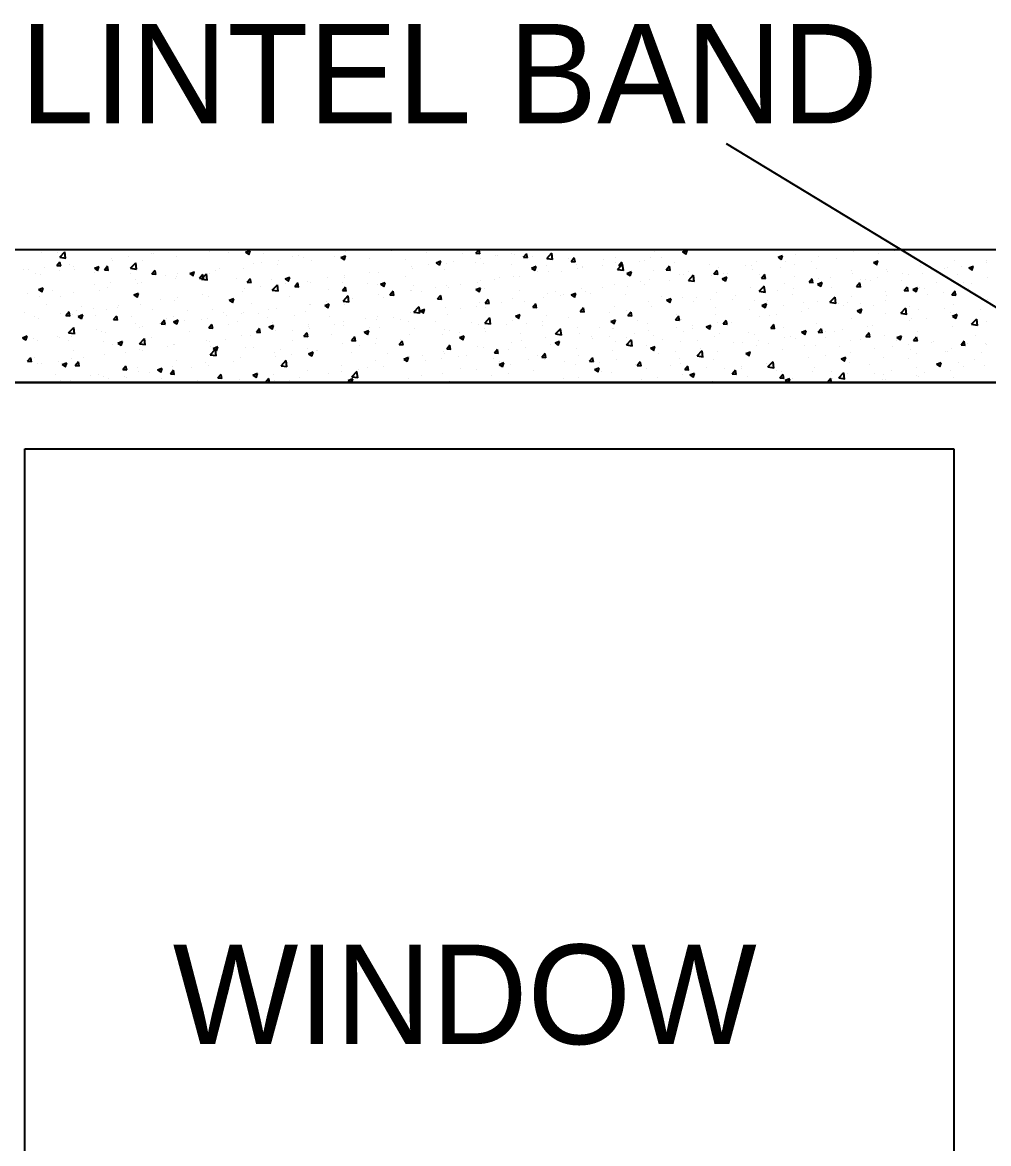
# Model space of a CAD drawing. Header units: metres. Extents: x 2267204 to 2267561, y 3771 to 3959.
# Drawn here: x 2267522.144 to 2267523.833, y 3935.116 to 3937.075 of the extents above; entities that cross this region are included whole.
import ezdxf

# ---------------------------------------------------------------- set-up
doc = ezdxf.new("R2010")
doc.units = ezdxf.units.M
doc.header["$LTSCALE"] = 3.5
doc.header["$MEASUREMENT"] = 0
doc.layers.get('0').update_dxf_attribs({"linetype": 'CONTINUOUS'})
doc.styles.add('Romantic', font='GOTHIC.TTF')

# ---------------------------------------------------------------- blocks, each defined once
blk = doc.blocks.new('A$C267C1C9C')
for p, q in [((4931.774, 2395.984), (4952.095, 2383.647)), ((4996.479, 2388.671), (4834.478, 2388.671)), ((4884.63, 2388.481), (4884.63, 2388.481)), ((4885.788, 2388.497), (4885.788, 2388.497)), ((4885.919, 2388.168), (4886.275, 2388.538)), ((4886.321, 2388.087), (4886.271, 2388.52)), ((4892.209, 2388.408), (4892.209, 2388.408)), ((4892.363, 2388.443), (4892.363, 2388.443)), ((4895.059, 2388.611), (4895.059, 2388.611)), ((4896.248, 2388.531), (4896.248, 2388.531)), ((4897.496, 2388.508), (4897.496, 2388.508)), ((4898.695, 2388.509), (4899.015, 2388.632)), ((4898.695, 2388.509), (4898.922, 2388.356)), ((4898.918, 2388.333), (4899.011, 2388.609)), ((4899.934, 2388.405), (4899.934, 2388.405)), ((4904.605, 2388.639), (4904.605, 2388.639)), ((4905.558, 2388.538), (4905.558, 2388.538)), ((4907.932, 2388.631), (4907.932, 2388.631)), ((4908.722, 2388.606), (4908.722, 2388.606)), ((4911.159, 2388.503), (4911.159, 2388.503)), ((4913.597, 2388.4), (4913.597, 2388.4)), ((4914.555, 2388.442), (4914.747, 2388.671)), ((4914.555, 2388.442), (4914.828, 2388.418)), ((4914.824, 2388.396), (4914.773, 2388.671)), ((4917.013, 2388.403), (4917.013, 2388.403)), ((4917.206, 2388.359), (4917.206, 2388.359)), ((4917.83, 2388.155), (4918.05, 2388.418)), ((4918.099, 2388.109), (4918.046, 2388.395)), ((4918.743, 2388.631), (4918.743, 2388.631)), ((4919.428, 2388.081), (4919.783, 2388.451)), ((4919.83, 2388), (4919.779, 2388.434)), ((4920.395, 2388.657), (4920.395, 2388.657)), ((4926.815, 2388.568), (4926.815, 2388.568)), ((4928.782, 2388.519), (4929.101, 2388.642)), ((4928.782, 2388.519), (4929.009, 2388.366)), ((4928.889, 2388.459), (4928.889, 2388.459)), ((4929.005, 2388.343), (4929.098, 2388.619)), ((4929.054, 2388.345), (4929.054, 2388.345)), ((4936.548, 2388.342), (4936.548, 2388.342)), ((4940.535, 2388.53), (4940.535, 2388.53)), ((4942.25, 2388.44), (4942.25, 2388.44)), ((4943.393, 2388.59), (4943.393, 2388.59)), ((4948.465, 2388.669), (4948.465, 2388.671)), ((4885.711, 2387.586), (4885.931, 2387.848)), ((4885.711, 2387.586), (4885.984, 2387.562)), ((4885.919, 2388.168), (4886.325, 2388.105)), ((4885.98, 2387.54), (4885.927, 2387.826)), ((4886.606, 2387.685), (4886.606, 2387.685)), ((4888.986, 2387.3), (4889.206, 2387.562)), ((4889.226, 2387.575), (4889.226, 2387.575)), ((4889.49, 2388.065), (4889.49, 2388.065)), ((4889.546, 2387.951), (4889.546, 2387.951)), ((4890.633, 2388.216), (4890.633, 2388.216)), ((4890.792, 2387.412), (4891.148, 2387.782)), ((4891.195, 2387.331), (4891.144, 2387.764)), ((4891.597, 2387.917), (4891.597, 2387.917)), ((4893.942, 2388.238), (4893.942, 2388.238)), ((4899.279, 2387.724), (4899.279, 2387.724)), ((4899.802, 2387.78), (4899.802, 2387.78)), ((4900.909, 2387.675), (4900.909, 2387.675)), ((4900.945, 2387.93), (4900.945, 2387.93)), ((4901.942, 2388.182), (4901.942, 2388.182)), ((4902.372, 2388.302), (4902.372, 2388.302)), ((4902.674, 2388.158), (4902.674, 2388.158)), ((4903.216, 2387.967), (4903.216, 2387.967)), ((4904.809, 2388.199), (4904.809, 2388.199)), ((4905.258, 2388.143), (4905.577, 2388.266)), ((4905.258, 2388.143), (4905.485, 2387.99)), ((4905.481, 2387.968), (4905.574, 2388.244)), ((4905.587, 2388.309), (4905.587, 2388.309)), ((4907.247, 2388.096), (4907.247, 2388.096)), ((4909.684, 2387.993), (4909.684, 2387.993)), ((4911.257, 2387.645), (4911.257, 2387.645)), ((4911.82, 2387.778), (4912.14, 2387.9)), ((4911.82, 2387.778), (4912.047, 2387.624)), ((4912.043, 2387.602), (4912.136, 2387.878)), ((4912.122, 2387.89), (4912.122, 2387.89)), ((4912.555, 2387.745), (4912.555, 2387.745)), ((4912.986, 2387.873), (4912.986, 2387.873)), ((4914.56, 2387.787), (4914.56, 2387.787)), ((4914.899, 2388.067), (4914.899, 2388.067)), ((4915.069, 2387.742), (4915.069, 2387.742)), ((4915.87, 2388.252), (4915.87, 2388.252)), ((4916.035, 2388.297), (4916.035, 2388.297)), ((4916.997, 2387.684), (4916.997, 2387.684)), ((4917.732, 2388.2), (4917.732, 2388.2)), ((4917.83, 2388.155), (4918.103, 2388.132)), ((4918.472, 2388.194), (4918.472, 2388.194)), ((4919.428, 2388.081), (4919.834, 2388.018)), ((4919.435, 2387.581), (4919.435, 2387.581)), ((4920.91, 2388.091), (4920.91, 2388.091)), ((4921.105, 2387.869), (4921.325, 2388.131)), ((4921.105, 2387.869), (4921.378, 2387.845)), ((4921.375, 2387.822), (4921.322, 2388.109)), ((4921.489, 2387.654), (4921.489, 2387.654)), ((4923.298, 2387.587), (4923.298, 2387.587)), ((4923.347, 2387.988), (4923.347, 2387.988)), ((4924.152, 2388.111), (4924.152, 2388.111)), ((4924.173, 2387.795), (4924.173, 2387.795)), ((4924.301, 2387.325), (4924.657, 2387.696)), ((4924.381, 2387.582), (4924.601, 2387.845)), ((4924.381, 2387.582), (4924.654, 2387.558)), ((4924.65, 2387.536), (4924.597, 2387.822)), ((4924.703, 2387.244), (4924.653, 2387.678)), ((4925.785, 2387.885), (4925.785, 2387.885)), ((4926.182, 2387.967), (4926.182, 2387.967)), ((4926.545, 2388.138), (4926.545, 2388.138)), ((4927.325, 2388.118), (4927.325, 2388.118)), ((4927.656, 2387.296), (4927.876, 2387.558)), ((4928.223, 2387.782), (4928.223, 2387.782)), ((4930.66, 2387.679), (4930.66, 2387.679)), ((4933.098, 2387.576), (4933.098, 2387.576)), ((4933.512, 2387.574), (4933.512, 2387.574)), ((4933.885, 2387.885), (4933.885, 2387.885)), ((4935.344, 2388.153), (4935.664, 2388.276)), ((4935.344, 2388.153), (4935.571, 2388)), ((4935.568, 2387.978), (4935.66, 2388.254)), ((4935.857, 2387.895), (4935.857, 2387.895)), ((4936.493, 2387.682), (4936.493, 2387.682)), ((4937.637, 2387.832), (4937.637, 2387.832)), ((4938.163, 2388.188), (4938.163, 2388.188)), ((4939.366, 2388.06), (4939.366, 2388.06)), ((4941.907, 2387.788), (4942.226, 2387.91)), ((4941.907, 2387.788), (4942.134, 2387.634)), ((4942.13, 2387.612), (4942.223, 2387.888)), ((4945.13, 2387.624), (4945.13, 2387.624)), ((4947.502, 2387.966), (4947.502, 2387.966)), ((4947.948, 2387.547), (4947.948, 2387.547)), ((4949.675, 2387.903), (4949.675, 2387.903)), ((4949.678, 2387.775), (4949.678, 2387.775)), ((4883.437, 2387.315), (4883.437, 2387.315)), ((4883.734, 2387.307), (4883.734, 2387.307)), ((4884.22, 2387.037), (4884.22, 2387.037)), ((4884.575, 2386.961), (4884.575, 2386.961)), ((4884.877, 2387.458), (4884.877, 2387.458)), ((4885.874, 2387.212), (4885.874, 2387.212)), ((4886.883, 2387.494), (4886.883, 2387.494)), ((4886.919, 2387.282), (4886.919, 2387.282)), ((4888.296, 2387.402), (4888.616, 2387.525)), ((4888.296, 2387.402), (4888.523, 2387.249)), ((4888.312, 2387.109), (4888.312, 2387.109)), ((4888.519, 2387.226), (4888.612, 2387.502)), ((4888.986, 2387.3), (4889.259, 2387.276)), ((4889.255, 2387.253), (4889.203, 2387.539)), ((4890.75, 2387.006), (4890.75, 2387.006)), ((4890.792, 2387.412), (4891.199, 2387.349)), ((4892.261, 2387.013), (4892.482, 2387.275)), ((4892.261, 2387.013), (4892.534, 2386.989)), ((4892.531, 2386.967), (4892.478, 2387.253)), ((4893.187, 2386.903), (4893.187, 2386.903)), ((4893.953, 2386.81), (4893.953, 2386.81)), ((4894.045, 2387.022), (4894.045, 2387.022)), ((4894.858, 2387.036), (4895.178, 2387.159)), ((4894.858, 2387.036), (4895.085, 2386.883)), ((4895.082, 2386.861), (4895.174, 2387.137)), ((4895.188, 2387.172), (4895.188, 2387.172)), ((4895.537, 2386.726), (4895.757, 2386.989)), ((4895.625, 2386.8), (4895.625, 2386.8)), ((4895.666, 2386.656), (4896.022, 2387.027)), ((4895.806, 2386.68), (4895.753, 2386.966)), ((4896.068, 2386.575), (4896.018, 2387.009)), ((4896.193, 2387.011), (4896.193, 2387.011)), ((4896.616, 2387.267), (4896.616, 2387.267)), ((4896.918, 2387.4), (4896.918, 2387.4)), ((4898.565, 2387.353), (4898.565, 2387.353)), ((4901.421, 2386.671), (4901.74, 2386.793)), ((4905.5, 2386.887), (4905.5, 2386.887)), ((4905.532, 2386.789), (4905.532, 2386.789)), ((4907.23, 2387.115), (4907.23, 2387.115)), ((4907.876, 2387.111), (4907.876, 2387.111)), ((4909.742, 2386.828), (4909.742, 2386.828)), ((4910.114, 2387.494), (4910.114, 2387.494)), ((4910.183, 2387.403), (4910.183, 2387.403)), ((4912.406, 2387.285), (4912.406, 2387.285)), ((4917.15, 2386.839), (4917.15, 2386.839)), ((4917.541, 2386.829), (4917.541, 2386.829)), ((4918.382, 2387.412), (4918.702, 2387.535)), ((4918.382, 2387.412), (4918.61, 2387.259)), ((4918.606, 2387.236), (4918.698, 2387.512)), ((4918.826, 2387.197), (4918.826, 2387.197)), ((4919.522, 2387.182), (4919.522, 2387.182)), ((4920.425, 2387.209), (4920.425, 2387.209)), ((4921.568, 2387.36), (4921.568, 2387.36)), ((4921.866, 2387.503), (4921.866, 2387.503)), ((4921.873, 2387.478), (4921.873, 2387.478)), ((4924.301, 2387.325), (4924.707, 2387.262)), ((4924.31, 2387.375), (4924.31, 2387.375)), ((4924.945, 2387.046), (4925.265, 2387.169)), ((4924.945, 2387.046), (4925.172, 2386.893)), ((4925.168, 2386.871), (4925.261, 2387.147)), ((4926.748, 2387.272), (4926.748, 2387.272)), ((4927.656, 2387.296), (4927.929, 2387.272)), ((4927.925, 2387.249), (4927.872, 2387.536)), ((4928.559, 2386.97), (4928.559, 2386.97)), ((4928.834, 2386.939), (4928.834, 2386.939)), ((4929.174, 2386.569), (4929.53, 2386.94)), ((4929.186, 2387.169), (4929.186, 2387.169)), ((4929.577, 2386.488), (4929.526, 2386.922)), ((4930.737, 2386.924), (4930.737, 2386.924)), ((4930.931, 2387.009), (4931.151, 2387.272)), ((4930.931, 2387.009), (4931.204, 2386.985)), ((4931.14, 2387.231), (4931.14, 2387.231)), ((4931.2, 2386.963), (4931.148, 2387.249)), ((4931.222, 2387.427), (4931.222, 2387.427)), ((4931.507, 2386.68), (4931.827, 2386.803)), ((4931.623, 2387.066), (4931.623, 2387.066)), ((4931.731, 2386.505), (4931.823, 2386.781)), ((4931.88, 2387.074), (4931.88, 2387.074)), ((4933.609, 2387.302), (4933.609, 2387.302)), ((4934.061, 2386.963), (4934.061, 2386.963)), ((4934.206, 2386.723), (4934.427, 2386.985)), ((4934.476, 2386.676), (4934.423, 2386.963)), ((4935.536, 2387.473), (4935.536, 2387.473)), ((4936.498, 2386.86), (4936.498, 2386.86)), ((4937.973, 2387.37), (4937.973, 2387.37)), ((4940.411, 2387.267), (4940.411, 2387.267)), ((4940.479, 2387.01), (4940.479, 2387.01)), ((4942.192, 2386.789), (4942.192, 2386.789)), ((4942.824, 2387.331), (4942.824, 2387.331)), ((4942.849, 2387.164), (4942.849, 2387.164)), ((4943.921, 2387.017), (4943.921, 2387.017)), ((4944.349, 2386.988), (4944.349, 2386.988)), ((4945.286, 2387.061), (4945.286, 2387.061)), ((4946.805, 2387.396), (4946.805, 2387.396)), ((4947.012, 2387.446), (4947.012, 2387.446)), ((4947.724, 2386.958), (4947.724, 2386.958)), ((4948.469, 2387.422), (4948.789, 2387.545)), ((4948.469, 2387.422), (4948.696, 2387.269)), ((4948.693, 2387.246), (4948.785, 2387.522)), ((4884.459, 2385.929), (4884.779, 2386.052)), ((4884.682, 2385.754), (4884.775, 2386.029)), ((4888.289, 2386.264), (4888.289, 2386.264)), ((4889.17, 2386.054), (4889.17, 2386.054)), ((4889.432, 2386.415), (4889.432, 2386.415)), ((4891.161, 2386.642), (4891.161, 2386.642)), ((4891.29, 2386.353), (4891.29, 2386.353)), ((4891.542, 2386.397), (4891.542, 2386.397)), ((4893.886, 2386.718), (4893.886, 2386.718)), ((4895.537, 2386.726), (4895.81, 2386.703)), ((4895.666, 2386.656), (4896.072, 2386.593)), ((4898.063, 2386.697), (4898.063, 2386.697)), ((4898.812, 2386.44), (4899.032, 2386.702)), ((4898.812, 2386.44), (4899.085, 2386.416)), ((4899.081, 2386.394), (4899.028, 2386.68)), ((4899.744, 2386.129), (4899.744, 2386.129)), ((4900.5, 2386.594), (4900.5, 2386.594)), ((4900.539, 2385.9), (4900.895, 2386.271)), ((4900.854, 2386.154), (4900.854, 2386.154)), ((4900.941, 2385.819), (4900.891, 2386.253)), ((4901.421, 2386.671), (4901.648, 2386.517)), ((4901.473, 2386.357), (4901.473, 2386.357)), ((4901.644, 2386.495), (4901.737, 2386.771)), ((4902.087, 2386.153), (4902.307, 2386.416)), ((4902.087, 2386.153), (4902.36, 2386.13)), ((4902.356, 2386.107), (4902.304, 2386.393)), ((4902.938, 2386.491), (4902.938, 2386.491)), ((4903.16, 2386.447), (4903.16, 2386.447)), ((4904.357, 2386.737), (4904.357, 2386.737)), ((4905.362, 2385.867), (4905.583, 2386.129)), ((4905.376, 2386.388), (4905.376, 2386.388)), ((4905.632, 2385.82), (4905.579, 2386.107)), ((4907.079, 2386.371), (4907.079, 2386.371)), ((4907.813, 2386.285), (4907.813, 2386.285)), ((4907.983, 2386.305), (4908.303, 2386.428)), ((4907.983, 2386.305), (4908.21, 2386.152)), ((4908.207, 2386.129), (4908.299, 2386.405)), ((4910.251, 2386.182), (4910.251, 2386.182)), ((4911.785, 2386.072), (4911.785, 2386.072)), ((4912.499, 2386.225), (4912.499, 2386.225)), ((4912.688, 2386.079), (4912.688, 2386.079)), ((4913.5, 2386.283), (4913.5, 2386.283)), ((4914.546, 2385.939), (4914.865, 2386.062)), ((4914.669, 2386.451), (4914.669, 2386.451)), ((4914.769, 2385.763), (4914.862, 2386.039)), ((4914.844, 2386.547), (4914.844, 2386.547)), ((4915.812, 2386.602), (4915.812, 2386.602)), ((4916.163, 2386.74), (4916.163, 2386.74)), ((4923.233, 2386.056), (4923.233, 2386.056)), ((4924.117, 2386.275), (4924.117, 2386.275)), ((4924.98, 2386.166), (4924.98, 2386.166)), ((4925.896, 2386.513), (4925.896, 2386.513)), ((4926.124, 2386.316), (4926.124, 2386.316)), ((4926.489, 2386.618), (4926.489, 2386.618)), ((4927.853, 2386.544), (4927.853, 2386.544)), ((4929.174, 2386.569), (4929.581, 2386.506)), ((4931.507, 2386.68), (4931.735, 2386.527)), ((4933.456, 2386.054), (4933.456, 2386.054)), ((4934.048, 2385.813), (4934.404, 2386.184)), ((4934.206, 2386.723), (4934.479, 2386.699)), ((4934.45, 2385.732), (4934.4, 2386.166)), ((4935.801, 2386.375), (4935.801, 2386.375)), ((4936.435, 2386.031), (4936.435, 2386.031)), ((4937.482, 2386.436), (4937.702, 2386.698)), ((4937.482, 2386.436), (4937.755, 2386.412)), ((4937.751, 2386.39), (4937.698, 2386.676)), ((4938.07, 2386.315), (4938.39, 2386.438)), ((4938.07, 2386.315), (4938.297, 2386.162)), ((4938.107, 2386.668), (4938.107, 2386.668)), ((4938.165, 2386.259), (4938.165, 2386.259)), ((4938.293, 2386.139), (4938.386, 2386.415)), ((4938.936, 2386.757), (4938.936, 2386.757)), ((4939.023, 2386.074), (4939.023, 2386.074)), ((4940.757, 2386.15), (4940.977, 2386.412)), ((4940.757, 2386.15), (4941.03, 2386.126)), ((4941.026, 2386.103), (4940.973, 2386.389)), ((4941.049, 2386.639), (4941.049, 2386.639)), ((4941.374, 2386.654), (4941.374, 2386.654)), ((4941.686, 2386.531), (4941.686, 2386.531)), ((4943.811, 2386.551), (4943.811, 2386.551)), ((4944.032, 2385.863), (4944.252, 2386.125)), ((4944.302, 2385.817), (4944.249, 2386.103)), ((4944.632, 2385.949), (4944.952, 2386.072)), ((4944.856, 2385.773), (4944.948, 2386.049)), ((4945.075, 2386.104), (4945.075, 2386.104)), ((4946.249, 2386.448), (4946.249, 2386.448)), ((4947.446, 2386.446), (4947.446, 2386.446)), ((4948.106, 2386.443), (4948.106, 2386.443)), ((4948.687, 2386.345), (4948.687, 2386.345)), ((4949.791, 2386.768), (4949.791, 2386.768)), ((4883.676, 2385.657), (4883.676, 2385.657)), ((4884.459, 2385.929), (4884.686, 2385.776)), ((4884.519, 2385.441), (4884.519, 2385.441)), ((4885.405, 2385.884), (4885.405, 2385.884)), ((4885.964, 2385.439), (4885.964, 2385.439)), ((4886.864, 2385.762), (4886.864, 2385.762)), ((4888.627, 2385.896), (4888.627, 2385.896)), ((4891.022, 2385.563), (4891.341, 2385.686)), ((4891.022, 2385.563), (4891.249, 2385.41)), ((4891.245, 2385.388), (4891.337, 2385.664)), ((4893.987, 2385.371), (4893.987, 2385.371)), ((4895.717, 2385.599), (4895.717, 2385.599)), ((4896.137, 2385.491), (4896.137, 2385.491)), ((4897.584, 2385.198), (4897.904, 2385.32)), ((4897.807, 2385.022), (4897.9, 2385.298)), ((4898.509, 2385.833), (4898.509, 2385.833)), ((4898.601, 2385.979), (4898.601, 2385.979)), ((4900.539, 2385.9), (4900.945, 2385.837)), ((4901.753, 2385.457), (4901.753, 2385.457)), ((4904.416, 2385.914), (4904.416, 2385.914)), ((4905.362, 2385.867), (4905.635, 2385.843)), ((4905.413, 2385.144), (4905.768, 2385.515)), ((4905.476, 2385.269), (4905.476, 2385.269)), ((4905.815, 2385.063), (4905.764, 2385.497)), ((4906.028, 2385.314), (4906.028, 2385.314)), ((4907.821, 2385.591), (4907.821, 2385.591)), ((4908.174, 2385.369), (4908.174, 2385.369)), ((4908.638, 2385.58), (4908.858, 2385.843)), ((4908.638, 2385.58), (4908.911, 2385.556)), ((4908.907, 2385.534), (4908.854, 2385.82)), ((4908.912, 2385.693), (4908.912, 2385.693)), ((4910.055, 2385.844), (4910.055, 2385.844)), ((4910.127, 2385.883), (4910.127, 2385.883)), ((4910.837, 2385.826), (4910.837, 2385.826)), ((4911.913, 2385.294), (4912.133, 2385.556)), ((4911.913, 2385.294), (4912.186, 2385.27)), ((4912.182, 2385.247), (4912.129, 2385.534)), ((4914.546, 2385.939), (4914.773, 2385.786)), ((4915.126, 2385.976), (4915.126, 2385.976)), ((4915.188, 2385.007), (4915.408, 2385.27)), ((4915.458, 2384.961), (4915.405, 2385.247)), ((4917.095, 2385.319), (4917.095, 2385.319)), ((4917.564, 2385.873), (4917.564, 2385.873)), ((4919.224, 2385.408), (4919.224, 2385.408)), ((4919.466, 2385.661), (4919.466, 2385.661)), ((4920.001, 2385.77), (4920.001, 2385.77)), ((4920.367, 2385.559), (4920.367, 2385.559)), ((4920.57, 2385.599), (4920.57, 2385.599)), ((4921.108, 2385.573), (4921.428, 2385.696)), ((4921.108, 2385.573), (4921.335, 2385.42)), ((4921.332, 2385.398), (4921.424, 2385.674)), ((4921.811, 2385.983), (4921.811, 2385.983)), ((4922.096, 2385.786), (4922.096, 2385.786)), ((4922.439, 2385.667), (4922.439, 2385.667)), ((4924.877, 2385.564), (4924.877, 2385.564)), ((4927.314, 2385.461), (4927.314, 2385.461)), ((4927.671, 2385.208), (4927.99, 2385.33)), ((4927.894, 2385.032), (4927.987, 2385.308)), ((4928.778, 2385.419), (4928.778, 2385.419)), ((4929.752, 2385.358), (4929.752, 2385.358)), ((4930.679, 2385.273), (4930.679, 2385.273)), ((4931.085, 2385.711), (4931.085, 2385.711)), ((4932.19, 2385.255), (4932.19, 2385.255)), ((4932.408, 2385.501), (4932.408, 2385.501)), ((4934.048, 2385.813), (4934.454, 2385.75)), ((4935.292, 2385.881), (4935.292, 2385.881)), ((4936.359, 2385.617), (4936.359, 2385.617)), ((4938.921, 2385.057), (4939.277, 2385.428)), ((4939.323, 2384.977), (4939.273, 2385.41)), ((4940.424, 2385.49), (4940.424, 2385.49)), ((4942.768, 2385.811), (4942.768, 2385.811)), ((4942.78, 2385.529), (4942.78, 2385.529)), ((4944.032, 2385.863), (4944.305, 2385.839)), ((4944.632, 2385.949), (4944.86, 2385.796)), ((4945.443, 2385.986), (4945.443, 2385.986)), ((4945.604, 2385.595), (4945.604, 2385.595)), ((4946.747, 2385.746), (4946.747, 2385.746)), ((4947.308, 2385.576), (4947.528, 2385.839)), ((4947.308, 2385.576), (4947.581, 2385.553)), ((4947.577, 2385.53), (4947.524, 2385.816)), ((4948.476, 2385.974), (4948.476, 2385.974)), ((4949.735, 2385.247), (4949.735, 2385.247)), ((4884.985, 2384.879), (4884.985, 2384.879)), ((4887.088, 2384.463), (4887.088, 2384.463)), ((4887.423, 2384.776), (4887.423, 2384.776)), ((4888.231, 2384.614), (4888.231, 2384.614)), ((4889.115, 2384.534), (4889.115, 2384.534)), ((4889.86, 2384.673), (4889.86, 2384.673)), ((4889.96, 2384.841), (4889.96, 2384.841)), ((4891.486, 2384.877), (4891.486, 2384.877)), ((4892.298, 2384.57), (4892.298, 2384.57)), ((4892.844, 2385.221), (4892.844, 2385.221)), ((4893.831, 2385.198), (4893.831, 2385.198)), ((4894.736, 2384.467), (4894.736, 2384.467)), ((4896.427, 2384.543), (4896.427, 2384.543)), ((4897.584, 2385.198), (4897.811, 2385.045)), ((4899.09, 2385), (4899.09, 2385)), ((4900.272, 2384.556), (4900.272, 2384.556)), ((4900.798, 2384.634), (4900.798, 2384.634)), ((4903.105, 2384.927), (4903.105, 2384.927)), ((4903.156, 2384.936), (4903.156, 2384.936)), ((4904.146, 2384.832), (4904.466, 2384.955)), ((4904.146, 2384.832), (4904.374, 2384.679)), ((4904.299, 2385.086), (4904.299, 2385.086)), ((4904.37, 2384.656), (4904.462, 2384.932)), ((4905.413, 2385.144), (4905.819, 2385.081)), ((4905.511, 2384.911), (4905.511, 2384.911)), ((4910.286, 2384.388), (4910.642, 2384.759)), ((4910.688, 2384.307), (4910.638, 2384.741)), ((4910.709, 2384.466), (4911.029, 2384.589)), ((4910.709, 2384.466), (4910.936, 2384.313)), ((4910.932, 2384.291), (4911.025, 2384.567)), ((4912.444, 2384.705), (4912.444, 2384.705)), ((4913.467, 2384.65), (4913.467, 2384.65)), ((4914.611, 2384.801), (4914.611, 2384.801)), ((4914.788, 2385.027), (4914.788, 2385.027)), ((4915.188, 2385.007), (4915.461, 2384.983)), ((4915.244, 2384.685), (4915.244, 2384.685)), ((4916.34, 2385.028), (4916.34, 2385.028)), ((4917.907, 2385.142), (4917.907, 2385.142)), ((4918.464, 2384.721), (4918.684, 2384.983)), ((4918.464, 2384.721), (4918.737, 2384.697)), ((4918.733, 2384.674), (4918.68, 2384.96)), ((4921.739, 2384.434), (4921.959, 2384.696)), ((4921.755, 2384.463), (4921.755, 2384.463)), ((4922.008, 2384.388), (4921.955, 2384.674)), ((4924.062, 2384.755), (4924.062, 2384.755)), ((4924.922, 2384.515), (4924.922, 2384.515)), ((4926.434, 2385.097), (4926.434, 2385.097)), ((4926.652, 2384.743), (4926.652, 2384.743)), ((4927.671, 2385.208), (4927.898, 2385.054)), ((4929.536, 2385.123), (4929.536, 2385.123)), ((4931.033, 2384.703), (4931.033, 2384.703)), ((4933.401, 2384.534), (4933.401, 2384.534)), ((4933.696, 2385.16), (4933.696, 2385.16)), ((4934.233, 2384.842), (4934.553, 2384.965)), ((4934.233, 2384.842), (4934.46, 2384.689)), ((4934.457, 2384.666), (4934.549, 2384.942)), ((4934.627, 2385.152), (4934.627, 2385.152)), ((4935.745, 2384.855), (4935.745, 2384.855)), ((4937.065, 2385.049), (4937.065, 2385.049)), ((4937.454, 2384.614), (4937.454, 2384.614)), ((4938.052, 2385.147), (4938.052, 2385.147)), ((4938.921, 2385.057), (4939.327, 2384.994)), ((4939.502, 2384.946), (4939.502, 2384.946)), ((4939.847, 2384.837), (4939.847, 2384.837)), ((4940.117, 2385.072), (4940.117, 2385.072)), ((4940.796, 2384.476), (4941.115, 2384.599)), ((4940.796, 2384.476), (4941.023, 2384.323)), ((4940.99, 2384.988), (4940.99, 2384.988)), ((4941.019, 2384.301), (4941.112, 2384.577)), ((4941.94, 2384.843), (4941.94, 2384.843)), ((4942.72, 2385.216), (4942.72, 2385.216)), ((4943.795, 2384.302), (4944.15, 2384.672)), ((4944.197, 2384.221), (4944.146, 2384.654)), ((4944.378, 2384.74), (4944.378, 2384.74)), ((4945.019, 2384.584), (4945.019, 2384.584)), ((4946.815, 2384.637), (4946.815, 2384.637)), ((4947.391, 2384.926), (4947.391, 2384.926)), ((4949.253, 2384.534), (4949.253, 2384.534)), ((4883.51, 2384.368), (4883.51, 2384.368)), ((4884.204, 2384.083), (4884.204, 2384.083)), ((4884.464, 2383.921), (4884.464, 2383.921)), ((4885.948, 2384.265), (4885.948, 2384.265)), ((4886.344, 2384.151), (4886.565, 2384.414)), ((4886.344, 2384.151), (4886.617, 2384.127)), ((4886.614, 2384.105), (4886.561, 2384.391)), ((4886.808, 2384.242), (4886.808, 2384.242)), ((4887.185, 2384.091), (4887.504, 2384.213)), ((4887.185, 2384.091), (4887.412, 2383.937)), ((4887.408, 2383.915), (4887.501, 2384.191)), ((4888.386, 2384.162), (4888.386, 2384.162)), ((4889.62, 2383.865), (4889.84, 2384.127)), ((4889.62, 2383.865), (4889.893, 2383.841)), ((4889.889, 2383.818), (4889.836, 2384.105)), ((4890.823, 2384.059), (4890.823, 2384.059)), ((4892.895, 2383.578), (4893.115, 2383.841)), ((4893.164, 2383.532), (4893.111, 2383.818)), ((4893.261, 2383.956), (4893.261, 2383.956)), ((4893.747, 2383.725), (4894.067, 2383.848)), ((4893.747, 2383.725), (4893.974, 2383.572)), ((4893.764, 2384.086), (4893.764, 2384.086)), ((4893.971, 2383.549), (4894.063, 2383.825)), ((4894.515, 2383.798), (4894.515, 2383.798)), ((4895.699, 2383.853), (4895.699, 2383.853)), ((4896.082, 2383.97), (4896.082, 2383.97)), ((4897.173, 2384.364), (4897.173, 2384.364)), ((4897.399, 2384.178), (4897.399, 2384.178)), ((4898.136, 2383.75), (4898.136, 2383.75)), ((4898.454, 2384.313), (4898.454, 2384.313)), ((4898.542, 2384.328), (4898.542, 2384.328)), ((4899.611, 2384.261), (4899.611, 2384.261)), ((4900.184, 2383.997), (4900.184, 2383.997)), ((4902.049, 2384.158), (4902.049, 2384.158)), ((4902.847, 2384.454), (4902.847, 2384.454)), ((4904.486, 2384.055), (4904.486, 2384.055)), ((4905.421, 2383.749), (4905.421, 2383.749)), ((4906.924, 2383.952), (4906.924, 2383.952)), ((4907.711, 2383.892), (4907.711, 2383.892)), ((4907.765, 2384.07), (4907.765, 2384.07)), ((4908.854, 2384.043), (4908.854, 2384.043)), ((4909.362, 2383.849), (4909.362, 2383.849)), ((4909.918, 2383.77), (4909.918, 2383.77)), ((4910.072, 2384.363), (4910.072, 2384.363)), ((4910.286, 2384.388), (4910.692, 2384.325)), ((4910.584, 2384.271), (4910.584, 2384.271)), ((4911.799, 2383.746), (4911.799, 2383.746)), ((4912.581, 2384.228), (4912.581, 2384.228)), ((4915.16, 2383.633), (4915.515, 2384.003)), ((4915.562, 2383.552), (4915.511, 2383.985)), ((4917.039, 2383.799), (4917.039, 2383.799)), ((4917.271, 2384.101), (4917.591, 2384.223)), ((4917.271, 2384.101), (4917.499, 2383.947)), ((4917.495, 2383.925), (4917.587, 2384.201)), ((4919.166, 2383.758), (4919.166, 2383.758)), ((4919.411, 2384.141), (4919.411, 2384.141)), ((4920.895, 2383.985), (4920.895, 2383.985)), ((4921.739, 2384.434), (4922.012, 2384.41)), ((4923.779, 2384.365), (4923.779, 2384.365)), ((4923.834, 2383.735), (4924.154, 2383.858)), ((4923.834, 2383.735), (4924.061, 2383.582)), ((4924.057, 2383.559), (4924.15, 2383.835)), ((4925.014, 2384.148), (4925.234, 2384.41)), ((4925.014, 2384.148), (4925.287, 2384.124)), ((4925.283, 2384.101), (4925.231, 2384.387)), ((4925.707, 2383.789), (4925.707, 2383.789)), ((4928.289, 2383.861), (4928.51, 2384.123)), ((4928.289, 2383.861), (4928.562, 2383.837)), ((4928.37, 2384.246), (4928.37, 2384.246)), ((4928.559, 2383.815), (4928.506, 2384.101)), ((4928.723, 2383.899), (4928.723, 2383.899)), ((4931.029, 2384.191), (4931.029, 2384.191)), ((4931.207, 2383.7), (4931.207, 2383.7)), ((4931.565, 2383.574), (4931.785, 2383.837)), ((4931.834, 2383.528), (4931.781, 2383.814)), ((4932.128, 2383.7), (4932.128, 2383.7)), ((4934.091, 2384.08), (4934.091, 2384.08)), ((4934.791, 2384.157), (4934.791, 2384.157)), ((4935.234, 2384.23), (4935.234, 2384.23)), ((4936.963, 2384.458), (4936.963, 2384.458)), ((4940.368, 2383.97), (4940.368, 2383.97)), ((4942.713, 2384.291), (4942.713, 2384.291)), ((4943.795, 2384.302), (4944.201, 2384.239)), ((4944.402, 2383.794), (4944.402, 2383.794)), ((4944.524, 2383.931), (4944.524, 2383.931)), ((4945.546, 2383.945), (4945.546, 2383.945)), ((4947.187, 2384.388), (4947.187, 2384.388)), ((4947.275, 2384.172), (4947.275, 2384.172)), ((4947.358, 2384.111), (4947.678, 2384.233)), ((4947.358, 2384.111), (4947.585, 2383.957)), ((4947.581, 2383.935), (4947.674, 2384.211)), ((4948.668, 2383.546), (4949.024, 2383.917)), ((4949.07, 2383.465), (4949.02, 2383.899)), ((4949.68, 2383.727), (4949.68, 2383.727)), ((4886.524, 2382.963), (4886.88, 2383.334)), ((4886.524, 2382.963), (4886.931, 2382.901)), ((4886.927, 2382.883), (4886.876, 2383.316)), ((4888.438, 2383.171), (4888.438, 2383.171)), ((4888.759, 2383.04), (4888.759, 2383.04)), ((4889.059, 2383.014), (4889.059, 2383.014)), ((4891.101, 2383.628), (4891.101, 2383.628)), ((4891.431, 2383.357), (4891.431, 2383.357)), ((4891.643, 2383.42), (4891.643, 2383.42)), ((4892.786, 2383.57), (4892.786, 2383.57)), ((4892.895, 2383.578), (4893.168, 2383.554)), ((4893.775, 2383.678), (4893.775, 2383.678)), ((4894.858, 2383.083), (4894.858, 2383.083)), ((4896.17, 2383.292), (4896.39, 2383.554)), ((4896.17, 2383.292), (4896.443, 2383.268)), ((4896.439, 2383.245), (4896.387, 2383.532)), ((4897.521, 2383.54), (4897.521, 2383.54)), ((4899.446, 2383.005), (4899.666, 2383.267)), ((4899.446, 2383.005), (4899.718, 2382.981)), ((4899.715, 2382.959), (4899.662, 2383.245)), ((4900.31, 2383.359), (4900.629, 2383.482)), ((4900.31, 2383.359), (4900.537, 2383.206)), ((4900.533, 2383.184), (4900.626, 2383.46)), ((4900.574, 2383.647), (4900.574, 2383.647)), ((4900.743, 2383.114), (4900.743, 2383.114)), ((4901.954, 2383.135), (4901.954, 2383.135)), ((4902.721, 2382.719), (4902.941, 2382.981)), ((4902.99, 2382.672), (4902.937, 2382.958)), ((4903.011, 2383.544), (4903.011, 2383.544)), ((4903.049, 2383.407), (4903.049, 2383.407)), ((4903.098, 2383.285), (4903.098, 2383.285)), ((4904.827, 2383.513), (4904.827, 2383.513)), ((4905.449, 2383.441), (4905.449, 2383.441)), ((4906.872, 2382.994), (4907.192, 2383.116)), ((4906.872, 2382.994), (4907.099, 2382.84)), ((4907.096, 2382.818), (4907.188, 2383.094)), ((4907.254, 2383.313), (4907.254, 2383.313)), ((4907.887, 2383.338), (4907.887, 2383.338)), ((4910.324, 2383.235), (4910.324, 2383.235)), ((4912.388, 2383.185), (4912.388, 2383.185)), ((4912.762, 2383.132), (4912.762, 2383.132)), ((4913.409, 2383), (4913.409, 2383)), ((4914.237, 2383.643), (4914.237, 2383.643)), ((4914.733, 2383.507), (4914.733, 2383.507)), ((4915.139, 2383.227), (4915.139, 2383.227)), ((4915.16, 2383.633), (4915.566, 2383.57)), ((4915.2, 2383.029), (4915.2, 2383.029)), ((4916.674, 2383.54), (4916.674, 2383.54)), ((4917.637, 2382.926), (4917.637, 2382.926)), ((4918.023, 2383.607), (4918.023, 2383.607)), ((4919.112, 2383.437), (4919.112, 2383.437)), ((4920.033, 2382.877), (4920.389, 2383.247)), ((4920.435, 2382.796), (4920.385, 2383.23)), ((4921.55, 2383.334), (4921.55, 2383.334)), ((4921.7, 2382.943), (4921.7, 2382.943)), ((4923.044, 2383.331), (4923.044, 2383.331)), ((4923.987, 2383.231), (4923.987, 2383.231)), ((4924.006, 2383.235), (4924.006, 2383.235)), ((4925.45, 2382.942), (4925.45, 2382.942)), ((4926.378, 2383.577), (4926.378, 2383.577)), ((4926.425, 2383.128), (4926.425, 2383.128)), ((4928.334, 2383.322), (4928.334, 2383.322)), ((4928.863, 2383.025), (4928.863, 2383.025)), ((4929.465, 2383.243), (4929.465, 2383.243)), ((4929.477, 2383.472), (4929.477, 2383.472)), ((4930.396, 2383.369), (4930.716, 2383.492)), ((4930.396, 2383.369), (4930.624, 2383.216)), ((4930.62, 2383.194), (4930.712, 2383.469)), ((4931.3, 2382.922), (4931.3, 2382.922)), ((4931.565, 2383.574), (4931.838, 2383.551)), ((4933.345, 2383.013), (4933.345, 2383.013)), ((4934.84, 2383.288), (4935.06, 2383.55)), ((4934.84, 2383.288), (4935.113, 2383.264)), ((4935.109, 2383.241), (4935.056, 2383.528)), ((4935.69, 2383.335), (4935.69, 2383.335)), ((4936.959, 2383.003), (4937.279, 2383.126)), ((4936.959, 2383.003), (4937.186, 2382.85)), ((4937.182, 2382.828), (4937.275, 2383.104)), ((4937.996, 2383.627), (4937.996, 2383.627)), ((4938.115, 2383.001), (4938.335, 2383.264)), ((4938.115, 2383.001), (4938.388, 2382.977)), ((4938.385, 2382.955), (4938.332, 2383.241)), ((4938.646, 2383.036), (4938.646, 2383.036)), ((4939.198, 2383.016), (4939.198, 2383.016)), ((4939.789, 2383.187), (4939.789, 2383.187)), ((4941.391, 2382.715), (4941.611, 2382.977)), ((4941.519, 2383.415), (4941.519, 2383.415)), ((4941.66, 2382.668), (4941.607, 2382.955)), ((4941.861, 2383.474), (4941.861, 2383.474)), ((4944.964, 2383.063), (4944.964, 2383.063)), ((4947.335, 2383.406), (4947.335, 2383.406)), ((4948.668, 2383.546), (4949.074, 2383.483)), ((4883.348, 2382.618), (4883.668, 2382.741)), ((4883.348, 2382.618), (4883.575, 2382.465)), ((4883.571, 2382.442), (4883.664, 2382.718)), ((4884.077, 2382.557), (4884.077, 2382.557)), ((4884.408, 2382.4), (4884.408, 2382.4)), ((4885.775, 2382.714), (4885.775, 2382.714)), ((4885.886, 2382.662), (4885.886, 2382.662)), ((4886.514, 2382.454), (4886.514, 2382.454)), ((4886.753, 2382.722), (4886.753, 2382.722)), ((4887.029, 2382.813), (4887.029, 2382.813)), ((4888.952, 2382.351), (4888.952, 2382.351)), ((4889.532, 2382.169), (4889.532, 2382.169)), ((4889.91, 2382.252), (4890.23, 2382.375)), ((4889.91, 2382.252), (4890.138, 2382.099)), ((4890.134, 2382.077), (4890.226, 2382.352)), ((4891.39, 2382.248), (4891.39, 2382.248)), ((4891.398, 2382.208), (4891.754, 2382.578)), ((4891.398, 2382.208), (4891.804, 2382.145)), ((4891.8, 2382.127), (4891.75, 2382.56)), ((4892.195, 2382.626), (4892.195, 2382.626)), ((4893.72, 2382.158), (4893.72, 2382.158)), ((4893.827, 2382.145), (4893.827, 2382.145)), ((4896.026, 2382.45), (4896.026, 2382.45)), ((4896.198, 2382.377), (4896.198, 2382.377)), ((4897.341, 2382.527), (4897.341, 2382.527)), ((4898.398, 2382.793), (4898.398, 2382.793)), ((4899.071, 2382.755), (4899.071, 2382.755)), ((4901.928, 2382.399), (4901.928, 2382.399)), ((4902.721, 2382.719), (4902.994, 2382.695)), ((4904.591, 2382.856), (4904.591, 2382.856)), ((4905.365, 2382.229), (4905.365, 2382.229)), ((4905.996, 2382.432), (4906.216, 2382.694)), ((4905.996, 2382.432), (4906.269, 2382.408)), ((4906.265, 2382.386), (4906.213, 2382.672)), ((4907.653, 2382.242), (4907.653, 2382.242)), ((4907.71, 2382.55), (4907.71, 2382.55)), ((4909.271, 2382.145), (4909.492, 2382.408)), ((4909.271, 2382.145), (4909.544, 2382.122)), ((4909.382, 2382.47), (4909.382, 2382.47)), ((4909.541, 2382.099), (4909.488, 2382.385)), ((4910.016, 2382.843), (4910.016, 2382.843)), ((4912.266, 2382.849), (4912.266, 2382.849)), ((4913.435, 2382.628), (4913.754, 2382.751)), ((4913.435, 2382.628), (4913.662, 2382.475)), ((4913.658, 2382.452), (4913.751, 2382.728)), ((4916.984, 2382.279), (4916.984, 2382.279)), ((4917.718, 2382.417), (4917.718, 2382.417)), ((4919.355, 2382.621), (4919.355, 2382.621)), ((4919.694, 2382.184), (4919.694, 2382.184)), ((4919.997, 2382.262), (4920.317, 2382.385)), ((4919.997, 2382.262), (4920.224, 2382.109)), ((4920.033, 2382.877), (4920.439, 2382.814)), ((4920.075, 2382.823), (4920.075, 2382.823)), ((4920.221, 2382.086), (4920.313, 2382.362)), ((4920.381, 2382.874), (4920.381, 2382.874)), ((4922.513, 2382.72), (4922.513, 2382.72)), ((4922.578, 2382.564), (4922.578, 2382.564)), ((4923.721, 2382.714), (4923.721, 2382.714)), ((4924.138, 2382.329), (4924.138, 2382.329)), ((4924.906, 2382.121), (4925.262, 2382.492)), ((4924.95, 2382.617), (4924.95, 2382.617)), ((4925.309, 2382.04), (4925.258, 2382.474)), ((4926.801, 2382.786), (4926.801, 2382.786)), ((4927.388, 2382.514), (4927.388, 2382.514)), ((4928.667, 2382.379), (4928.667, 2382.379)), ((4929.825, 2382.411), (4929.825, 2382.411)), ((4930.974, 2382.671), (4930.974, 2382.671)), ((4932.263, 2382.308), (4932.263, 2382.308)), ((4932.89, 2382.279), (4932.89, 2382.279)), ((4933.738, 2382.819), (4933.738, 2382.819)), ((4934.033, 2382.429), (4934.033, 2382.429)), ((4934.701, 2382.205), (4934.701, 2382.205)), ((4935.762, 2382.657), (4935.762, 2382.657)), ((4936.176, 2382.716), (4936.176, 2382.716)), ((4936.535, 2382.559), (4936.535, 2382.559)), ((4938.613, 2382.613), (4938.613, 2382.613)), ((4940.313, 2382.45), (4940.313, 2382.45)), ((4941.051, 2382.51), (4941.051, 2382.51)), ((4941.391, 2382.715), (4941.664, 2382.691)), ((4942.657, 2382.771), (4942.657, 2382.771)), ((4943.488, 2382.407), (4943.488, 2382.407)), ((4943.521, 2382.638), (4943.841, 2382.76)), ((4943.521, 2382.638), (4943.748, 2382.485)), ((4943.745, 2382.462), (4943.837, 2382.738)), ((4944.666, 2382.428), (4944.886, 2382.691)), ((4944.666, 2382.428), (4944.939, 2382.404)), ((4944.935, 2382.382), (4944.882, 2382.668)), ((4945.926, 2382.304), (4945.926, 2382.304)), ((4946.074, 2382.371), (4946.074, 2382.371)), ((4947.941, 2382.142), (4948.161, 2382.404)), ((4948.21, 2382.095), (4948.158, 2382.382)), ((4948.364, 2382.201), (4948.364, 2382.201)), ((4948.958, 2382.751), (4948.958, 2382.751)), ((4949.624, 2382.207), (4949.624, 2382.207)), ((4886.869, 2381.712), (4886.869, 2381.712)), ((4889.004, 2381.494), (4889.004, 2381.494)), ((4890.442, 2381.619), (4890.442, 2381.619)), ((4891.375, 2381.836), (4891.375, 2381.836)), ((4891.585, 2381.769), (4891.585, 2381.769)), ((4893.314, 2381.997), (4893.314, 2381.997)), ((4896.265, 2382.042), (4896.265, 2382.042)), ((4896.271, 2381.452), (4896.627, 2381.823)), ((4896.271, 2381.452), (4896.677, 2381.389)), ((4896.473, 2381.886), (4896.793, 2382.009)), ((4896.473, 2381.886), (4896.7, 2381.733)), ((4896.602, 2381.485), (4896.602, 2381.485)), ((4896.673, 2381.371), (4896.623, 2381.805)), ((4896.696, 2381.711), (4896.789, 2381.987)), ((4898.703, 2381.939), (4898.703, 2381.939)), ((4899.265, 2381.942), (4899.265, 2381.942)), ((4900.687, 2381.594), (4900.687, 2381.594)), ((4901.14, 2381.836), (4901.14, 2381.836)), ((4901.896, 2381.484), (4901.896, 2381.484)), ((4902.994, 2381.886), (4902.994, 2381.886)), ((4903.035, 2381.521), (4903.355, 2381.643)), ((4903.035, 2381.521), (4903.263, 2381.368)), ((4903.259, 2381.345), (4903.351, 2381.621)), ((4903.578, 2381.733), (4903.578, 2381.733)), ((4903.626, 2381.712), (4903.626, 2381.712)), ((4906.015, 2381.63), (4906.015, 2381.63)), ((4906.51, 2382.091), (4906.51, 2382.091)), ((4908.453, 2381.527), (4908.453, 2381.527)), ((4910.891, 2381.424), (4910.891, 2381.424)), ((4912.333, 2381.665), (4912.333, 2381.665)), ((4912.392, 2381.503), (4912.392, 2381.503)), ((4912.547, 2381.859), (4912.767, 2382.121)), ((4912.547, 2381.859), (4912.82, 2381.835)), ((4912.816, 2381.813), (4912.763, 2382.099)), ((4913.937, 2381.426), (4913.937, 2381.426)), ((4914.677, 2381.986), (4914.677, 2381.986)), ((4915.055, 2381.96), (4915.055, 2381.96)), ((4915.822, 2381.572), (4916.042, 2381.835)), ((4915.822, 2381.572), (4916.095, 2381.549)), ((4916.091, 2381.526), (4916.038, 2381.812)), ((4916.821, 2381.806), (4916.821, 2381.806)), ((4917.965, 2381.957), (4917.965, 2381.957)), ((4918.812, 2381.415), (4918.812, 2381.415)), ((4919.097, 2381.286), (4919.317, 2381.548)), ((4919.366, 2381.239), (4919.314, 2381.526)), ((4921.475, 2381.872), (4921.475, 2381.872)), ((4921.644, 2381.423), (4921.644, 2381.423)), ((4923.951, 2381.715), (4923.951, 2381.715)), ((4924.906, 2382.121), (4925.313, 2382.058)), ((4926.323, 2382.057), (4926.323, 2382.057)), ((4926.56, 2381.896), (4926.879, 2382.019)), ((4926.56, 2381.896), (4926.787, 2381.743)), ((4926.783, 2381.721), (4926.876, 2381.997)), ((4927.133, 2381.521), (4927.133, 2381.521)), ((4928.276, 2381.671), (4928.276, 2381.671)), ((4929.78, 2381.365), (4930.136, 2381.736)), ((4930.006, 2381.899), (4930.006, 2381.899)), ((4930.182, 2381.284), (4930.132, 2381.718)), ((4931.208, 2381.645), (4931.208, 2381.645)), ((4933.122, 2381.531), (4933.442, 2381.653)), ((4933.122, 2381.531), (4933.349, 2381.377)), ((4933.29, 2381.493), (4933.29, 2381.493)), ((4933.345, 2381.355), (4933.438, 2381.631)), ((4933.872, 2382.102), (4933.872, 2382.102)), ((4935.634, 2381.815), (4935.634, 2381.815)), ((4937.138, 2382.102), (4937.138, 2382.102)), ((4937.941, 2382.107), (4937.941, 2382.107)), ((4938.588, 2381.386), (4938.588, 2381.386)), ((4939.576, 2381.999), (4939.576, 2381.999)), ((4940.317, 2381.614), (4940.317, 2381.614)), ((4942.014, 2381.896), (4942.014, 2381.896)), ((4943.201, 2381.993), (4943.201, 2381.993)), ((4944.344, 2382.144), (4944.344, 2382.144)), ((4944.451, 2381.793), (4944.451, 2381.793)), ((4944.908, 2381.543), (4944.908, 2381.543)), ((4946.889, 2381.69), (4946.889, 2381.69)), ((4946.998, 2381.663), (4946.998, 2381.663)), ((4947.28, 2381.886), (4947.28, 2381.886)), ((4947.941, 2382.142), (4948.214, 2382.118)), ((4949.327, 2381.587), (4949.327, 2381.587)), ((4949.661, 2382.12), (4949.661, 2382.12)), ((4883.703, 2381.003), (4883.923, 2381.265)), ((4883.703, 2381.003), (4883.976, 2380.979)), ((4883.972, 2380.957), (4883.919, 2381.243)), ((4884.206, 2381.254), (4884.206, 2381.254)), ((4884.353, 2380.88), (4884.353, 2380.88)), ((4884.685, 2380.861), (4884.685, 2380.861)), ((4885.828, 2381.012), (4885.828, 2381.012)), ((4886.074, 2380.779), (4886.393, 2380.902)), ((4886.074, 2380.779), (4886.301, 2380.626)), ((4886.297, 2380.604), (4886.39, 2380.88)), ((4886.697, 2381.202), (4886.697, 2381.202)), ((4886.978, 2380.717), (4887.198, 2380.979)), ((4886.978, 2380.717), (4887.251, 2380.693)), ((4887.247, 2380.67), (4887.194, 2380.956)), ((4887.558, 2381.239), (4887.558, 2381.239)), ((4890.253, 2380.43), (4890.473, 2380.692)), ((4890.522, 2380.384), (4890.47, 2380.67)), ((4893.664, 2380.638), (4893.664, 2380.638)), ((4893.939, 2381.028), (4893.939, 2381.028)), ((4895.971, 2380.93), (4895.971, 2380.93)), ((4896.14, 2380.726), (4896.14, 2380.726)), ((4897.869, 2380.954), (4897.869, 2380.954)), ((4898.343, 2381.273), (4898.343, 2381.273)), ((4900.753, 2381.334), (4900.753, 2381.334)), ((4901.145, 2380.696), (4901.5, 2381.067)), ((4901.145, 2380.696), (4901.551, 2380.633)), ((4901.547, 2380.615), (4901.496, 2381.049)), ((4905.31, 2380.709), (4905.31, 2380.709)), ((4907.654, 2381.03), (4907.654, 2381.03)), ((4908.181, 2380.669), (4908.181, 2380.669)), ((4909.598, 2381.155), (4909.918, 2381.278)), ((4909.598, 2381.155), (4909.825, 2381.002)), ((4909.729, 2381.046), (4909.729, 2381.046)), ((4909.821, 2380.979), (4909.914, 2381.255)), ((4909.961, 2381.323), (4909.961, 2381.323)), ((4911.065, 2381.048), (4911.065, 2381.048)), ((4912.208, 2381.199), (4912.208, 2381.199)), ((4913.328, 2381.321), (4913.328, 2381.321)), ((4915.766, 2381.218), (4915.766, 2381.218)), ((4916.149, 2380.958), (4916.149, 2380.958)), ((4916.16, 2380.789), (4916.48, 2380.912)), ((4916.16, 2380.789), (4916.388, 2380.636)), ((4916.384, 2380.614), (4916.476, 2380.89)), ((4916.928, 2380.759), (4916.928, 2380.759)), ((4918.204, 2381.115), (4918.204, 2381.115)), ((4919.097, 2381.286), (4919.37, 2381.262)), ((4919.3, 2381.101), (4919.3, 2381.101)), ((4920.641, 2381.012), (4920.641, 2381.012)), ((4921.377, 2380.763), (4921.377, 2380.763)), ((4922.372, 2380.999), (4922.593, 2381.262)), ((4922.372, 2380.999), (4922.645, 2380.975)), ((4922.52, 2380.913), (4922.52, 2380.913)), ((4922.642, 2380.953), (4922.589, 2381.239)), ((4923.079, 2380.909), (4923.079, 2380.909)), ((4924.249, 2381.141), (4924.249, 2381.141)), ((4925.517, 2380.806), (4925.517, 2380.806)), ((4925.648, 2380.713), (4925.868, 2380.975)), ((4925.648, 2380.713), (4925.921, 2380.689)), ((4925.917, 2380.666), (4925.864, 2380.953)), ((4925.882, 2380.731), (4925.882, 2380.731)), ((4927.954, 2380.703), (4927.954, 2380.703)), ((4928.545, 2381.188), (4928.545, 2381.188)), ((4928.612, 2380.859), (4928.612, 2380.859)), ((4928.923, 2380.426), (4929.143, 2380.689)), ((4929.192, 2380.38), (4929.139, 2380.666)), ((4929.78, 2381.365), (4930.186, 2381.302)), ((4930.918, 2381.151), (4930.918, 2381.151)), ((4932.831, 2380.628), (4932.831, 2380.628)), ((4934.561, 2380.856), (4934.561, 2380.856)), ((4934.653, 2380.609), (4935.009, 2380.98)), ((4934.653, 2380.609), (4935.059, 2380.546)), ((4935.055, 2380.528), (4935.005, 2380.962)), ((4937.445, 2381.235), (4937.445, 2381.235)), ((4939.685, 2381.165), (4940.004, 2381.288)), ((4939.685, 2381.165), (4939.912, 2381.012)), ((4939.908, 2380.989), (4940.001, 2381.265)), ((4940.257, 2380.929), (4940.257, 2380.929)), ((4941.672, 2380.749), (4941.672, 2380.749)), ((4942.602, 2381.251), (4942.602, 2381.251)), ((4944.335, 2381.206), (4944.335, 2381.206)), ((4946.247, 2380.799), (4946.567, 2380.922)), ((4946.247, 2380.799), (4946.474, 2380.646)), ((4946.47, 2380.624), (4946.563, 2380.9)), ((4947.756, 2380.95), (4947.756, 2380.95)), ((4948.092, 2380.661), (4948.092, 2380.661)), ((4948.9, 2381.101), (4948.9, 2381.101)), ((4949.569, 2380.687), (4949.569, 2380.687)), ((4885.625, 2380.121), (4885.625, 2380.121)), ((4888.063, 2380.018), (4888.063, 2380.018)), ((4888.613, 2380.114), (4888.613, 2380.114)), ((4888.948, 2379.974), (4888.948, 2379.974)), ((4890.253, 2380.43), (4890.526, 2380.406)), ((4890.383, 2379.968), (4890.383, 2379.968)), ((4890.5, 2379.915), (4890.5, 2379.915)), ((4891.276, 2380.571), (4891.276, 2380.571)), ((4891.32, 2380.316), (4891.32, 2380.316)), ((4892.113, 2380.196), (4892.113, 2380.196)), ((4892.636, 2380.414), (4892.956, 2380.536)), ((4892.636, 2380.414), (4892.863, 2380.26)), ((4892.86, 2380.238), (4892.952, 2380.514)), ((4893.529, 2380.143), (4893.749, 2380.406)), ((4893.529, 2380.143), (4893.801, 2380.12)), ((4893.798, 2380.097), (4893.745, 2380.383)), ((4894.997, 2380.576), (4894.997, 2380.576)), ((4896.804, 2379.857), (4897.024, 2380.119)), ((4896.804, 2379.857), (4897.077, 2379.833)), ((4897.073, 2379.811), (4897.02, 2380.097)), ((4899.199, 2380.048), (4899.518, 2380.171)), ((4899.199, 2380.048), (4899.426, 2379.895)), ((4899.422, 2379.872), (4899.515, 2380.148)), ((4900.079, 2379.57), (4900.299, 2379.833)), ((4900.632, 2380.074), (4900.632, 2380.074)), ((4902.425, 2379.911), (4902.425, 2379.911)), ((4902.938, 2380.366), (4902.938, 2380.366)), ((4904.403, 2380.132), (4904.403, 2380.132)), ((4905.308, 2380.29), (4905.308, 2380.29)), ((4906.018, 2379.94), (4906.374, 2380.311)), ((4906.018, 2379.94), (4906.424, 2379.877)), ((4906.42, 2379.859), (4906.37, 2380.293)), ((4906.452, 2380.441), (4906.452, 2380.441)), ((4907.066, 2380.589), (4907.066, 2380.589)), ((4910.823, 2380.043), (4910.823, 2380.043)), ((4912.277, 2380.145), (4912.277, 2380.145)), ((4913.486, 2380.5), (4913.486, 2380.5)), ((4914.622, 2380.466), (4914.622, 2380.466)), ((4915.62, 2380.005), (4915.62, 2380.005)), ((4916.763, 2380.156), (4916.763, 2380.156)), ((4918.493, 2380.383), (4918.493, 2380.383)), ((4921.589, 2379.902), (4921.589, 2379.902)), ((4922.723, 2380.424), (4923.043, 2380.546)), ((4922.723, 2380.424), (4922.95, 2380.27)), ((4922.946, 2380.248), (4923.039, 2380.524)), ((4923.219, 2380.274), (4923.219, 2380.274)), ((4923.895, 2380.195), (4923.895, 2380.195)), ((4926.267, 2380.537), (4926.267, 2380.537)), ((4927.075, 2379.87), (4927.075, 2379.87)), ((4928.804, 2380.098), (4928.804, 2380.098)), ((4928.923, 2380.426), (4929.196, 2380.402)), ((4929.285, 2380.058), (4929.605, 2380.181)), ((4929.285, 2380.058), (4929.512, 2379.905)), ((4929.509, 2379.882), (4929.601, 2380.158)), ((4930.392, 2380.6), (4930.392, 2380.6)), ((4931.688, 2380.478), (4931.688, 2380.478)), ((4932.198, 2380.14), (4932.418, 2380.402)), ((4932.198, 2380.14), (4932.471, 2380.116)), ((4932.468, 2380.093), (4932.415, 2380.379)), ((4932.829, 2380.498), (4932.829, 2380.498)), ((4933.234, 2379.973), (4933.234, 2379.973)), ((4935.267, 2380.395), (4935.267, 2380.395)), ((4935.474, 2379.853), (4935.694, 2380.115)), ((4935.474, 2379.853), (4935.747, 2379.829)), ((4935.579, 2380.295), (4935.579, 2380.295)), ((4935.743, 2379.807), (4935.69, 2380.093)), ((4936.346, 2379.835), (4936.346, 2379.835)), ((4937.705, 2380.292), (4937.705, 2380.292)), ((4937.885, 2380.587), (4937.885, 2380.587)), ((4939.009, 2380.292), (4939.009, 2380.292)), ((4939.527, 2379.853), (4939.882, 2380.224)), ((4939.527, 2379.853), (4939.933, 2379.79)), ((4939.929, 2379.773), (4939.878, 2380.206)), ((4940.142, 2380.189), (4940.142, 2380.189)), ((4942, 2380.192), (4942, 2380.192)), ((4942.58, 2380.086), (4942.58, 2380.086)), ((4943.143, 2380.343), (4943.143, 2380.343)), ((4944.853, 2380.023), (4944.853, 2380.023)), ((4944.873, 2380.57), (4944.873, 2380.57)), ((4945.018, 2379.983), (4945.018, 2379.983)), ((4945.429, 2380.203), (4945.429, 2380.203)), ((4947.224, 2380.366), (4947.224, 2380.366)), ((4947.455, 2379.88), (4947.455, 2379.88)), ((4996.479, 2379.538), (4834.478, 2379.538)), ((4878.947, 2379.538), (4952.009, 2379.538)), ((4884.15, 2379.611), (4884.15, 2379.611)), ((4885.95, 2379.656), (4885.95, 2379.656)), ((4886.642, 2379.682), (4886.642, 2379.682)), ((4889.24, 2379.818), (4889.24, 2379.818)), ((4892.938, 2379.812), (4892.938, 2379.812)), ((4895.376, 2379.709), (4895.376, 2379.709)), ((4897.813, 2379.606), (4897.813, 2379.606)), ((4898.287, 2379.752), (4898.287, 2379.752)), ((4900.079, 2379.57), (4900.352, 2379.546)), ((4900.346, 2379.538), (4900.296, 2379.81)), ((4900.695, 2379.683), (4900.695, 2379.683)), ((4901.74, 2379.675), (4901.74, 2379.675)), ((4903.568, 2379.538), (4903.575, 2379.546)), ((4905.761, 2379.682), (4906.081, 2379.805)), ((4905.761, 2379.682), (4905.974, 2379.538)), ((4905.995, 2379.538), (4906.077, 2379.783)), ((4908.16, 2379.586), (4908.16, 2379.586)), ((4909.905, 2379.802), (4909.905, 2379.802)), ((4911.231, 2379.538), (4911.247, 2379.555)), ((4912.736, 2379.625), (4912.736, 2379.625)), ((4919.244, 2379.581), (4919.244, 2379.581)), ((4920.556, 2379.817), (4920.556, 2379.817)), ((4925.932, 2379.72), (4925.932, 2379.72)), ((4930.863, 2379.631), (4930.863, 2379.631)), ((4935.848, 2379.692), (4936.168, 2379.815)), ((4935.848, 2379.692), (4936.075, 2379.539)), ((4936.078, 2379.538), (4936.164, 2379.792)), ((4937.387, 2379.585), (4937.387, 2379.585)), ((4938.749, 2379.567), (4938.969, 2379.829)), ((4938.749, 2379.567), (4939.022, 2379.543)), ((4939.015, 2379.538), (4938.965, 2379.806)), ((4939.116, 2379.813), (4939.116, 2379.813)), ((4942.241, 2379.538), (4942.244, 2379.542)), ((4942.546, 2379.731), (4942.546, 2379.731)), ((4942.766, 2379.746), (4942.766, 2379.746)), ((4883.514, 2301.91), (4883.514, 2374.972)), ((4883.514, 2374.972), (4947.443, 2374.972)), ((4947.443, 2374.972), (4947.443, 2301.91))]:
    blk.add_line(p, q)
at = {"style": 'Romantic'}
for s, height, p in [('RCC LINTEL BAND', 6.84957, (4860.799, 2397.364)), ('WINDOW', 6.8496, (4893.691, 2334.017))]:
    blk.add_text(s, height=height, dxfattribs=at).set_placement(p)

msp = doc.modelspace()

# ---------------------------------------------------------------- block references
at = {"ltscale": 400, "xscale": 0.0254007739713416, "yscale": 0.0254007739713416, "zscale": 0.0254007739713416}
msp.add_blockref('A$C267C1C9C', (2267398.10333, 3876.00377), dxfattribs=at)

doc.saveas('drawing.dxf')
